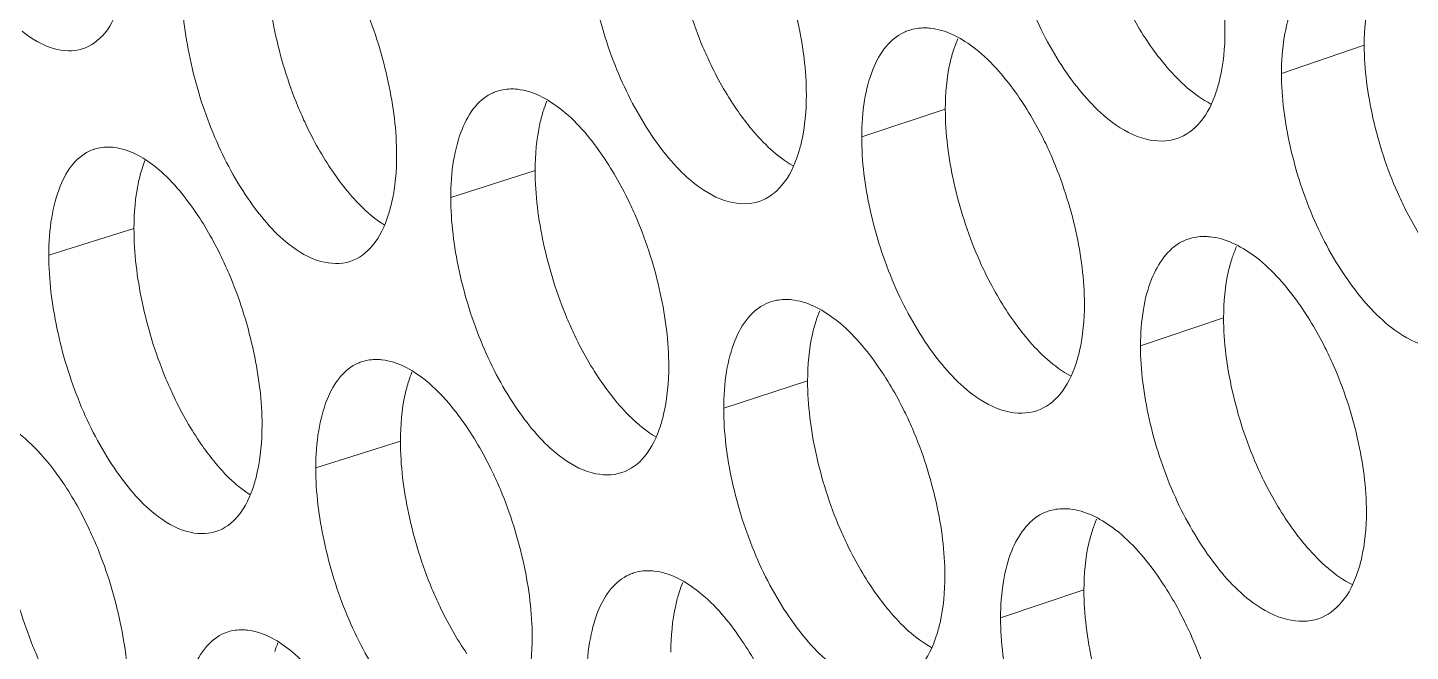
# Model space of a CAD drawing. Header units: millimetres. Extents: x 1177 to 4147, y 93 to 2194.
# Drawn here: x 2502.7 to 2517.18, y 757.22 to 763.75 of the extents above; entities that cross this region are included whole.
import ezdxf

# ---------------------------------------------------------------- set-up
doc = ezdxf.new("R2010")
doc.units = ezdxf.units.MM
doc.header["$LTSCALE"] = 0.1
doc.layers.get('0').update_dxf_attribs({"lineweight": 13})
doc.layers.add('标注', color=251, linetype='Continuous', lineweight=9)

# ---------------------------------------------------------------- blocks, each defined once
blk = doc.blocks.new('02')
at = {"layer": '标注'}
for p, q in [((4364.411, 682.072), (4363.172, 681.65)), ((4358.144, 681.114), (4356.893, 680.701)), ((4358.144, 681.114), (4356.893, 680.701)), ((4352.008, 680.2), (4350.746, 679.795)), ((4346.007, 679.329), (4344.733, 678.933)), ((4362.307, 677.998), (4361.064, 677.579)), ((4362.307, 677.998), (4361.064, 677.579)), ((4356.084, 677.055), (4354.829, 676.644)), ((4349.993, 676.155), (4348.726, 675.753)), ((4360.218, 673.929), (4358.971, 673.512))]:
    blk.add_line(p, q, dxfattribs=at)
for centre, radius, start, end in [((4357.817, 681.639), 0.689, 108.3587, 115.3644), ((4357.817, 681.639), 0.689, 108.3587, 115.3644), ((4351.646, 680.756), 0.661, 107.8363, 113.7), ((4353.87, 680.537), 1.825, 157.5283, 162.138), ((4345.609, 679.915), 0.633, 107.3212, 111.9576), ((4347.904, 679.664), 1.862, 158.5276, 162.4554), ((4362.005, 678.502), 0.708, 108.7111, 116.4326), ((4362.005, 678.502), 0.708, 108.7111, 116.4326), ((4355.745, 677.59), 0.68, 108.1838, 114.818), ((4349.619, 676.721), 0.651, 107.6638, 113.1281), ((4351.866, 676.491), 1.837, 157.8589, 162.2429), ((4359.904, 674.443), 0.699, 108.5345, 115.9025), ((4353.688, 673.545), 0.67, 108.0096, 114.2633), ((4355.89, 673.338), 1.814, 157.2003, 162.034), ((4347.607, 672.691), 0.642, 107.4921, 112.5473), ((4349.877, 672.45), 1.849, 158.192, 162.3487)]:
    blk.add_arc(centre, radius, start, end, dxfattribs=at)
for points, knots in [([(4358.971, 684.762), (4358.971, 684.396), (4359.072, 683.64), (4359.418, 682.563), (4359.938, 681.623), (4360.395, 681.102), (4360.644, 680.917)], [0, 0, 0, 0, 0.254863, 0.526363, 0.783591, 1, 1, 1, 1]), ([(4362.327, 682.271), (4362.327, 682.636), (4362.225, 683.392), (4361.99, 684.114), (4361.834, 684.471)], [0, 0, 0, 0, 0.484127, 1, 1, 1, 1]), ([(4354.039, 684.25), (4354.039, 683.884), (4354.138, 683.128), (4354.365, 682.403), (4354.517, 682.044)], [0, 0, 0, 0, 0.484416, 1, 1, 1, 1]), ([(4354.039, 684.25), (4354.039, 683.884), (4354.138, 683.128), (4354.365, 682.403), (4354.517, 682.044)], [0, 0, 0, 0, 0.484416, 1, 1, 1, 1]), ([(4352.78, 683.842), (4352.78, 683.476), (4352.879, 682.72), (4353.217, 681.642), (4353.725, 680.698), (4354.173, 680.173), (4354.418, 679.985)], [0, 0, 0, 0, 0.255445, 0.527438, 0.784592, 1, 1, 1, 1]), ([(4352.78, 683.842), (4352.78, 683.476), (4352.879, 682.72), (4353.217, 681.642), (4353.725, 680.698), (4354.173, 680.173), (4354.418, 679.985)], [0, 0, 0, 0, 0.255445, 0.527438, 0.784592, 1, 1, 1, 1]), ([(4356.065, 681.327), (4356.065, 681.693), (4355.965, 682.449), (4355.735, 683.173), (4355.582, 683.531)], [0, 0, 0, 0, 0.484243, 1, 1, 1, 1]), ([(4356.065, 681.327), (4356.065, 681.693), (4355.965, 682.449), (4355.735, 683.173), (4355.582, 683.531)], [0, 0, 0, 0, 0.484243, 1, 1, 1, 1]), ([(4347.992, 683.365), (4347.992, 682.998), (4348.089, 682.242), (4348.311, 681.515), (4348.46, 681.155)], [0, 0, 0, 0, 0.484532, 1, 1, 1, 1]), ([(4363.795, 683.206), (4363.579, 683.096), (4363.334, 682.727), (4363.197, 682.17), (4363.172, 681.83), (4363.172, 681.65)], [0, 0, 0, 0, 0.417976, 0.688317, 1, 1, 1, 1]), ([(4346.722, 682.966), (4346.722, 682.599), (4346.819, 681.843), (4347.149, 680.763), (4347.646, 679.816), (4348.084, 679.287), (4348.324, 679.097)], [0, 0, 0, 0, 0.256026, 0.528509, 0.78559, 1, 1, 1, 1]), ([(4360.707, 682.976), (4360.745, 682.888), (4360.901, 682.553), (4361.09, 682.233), (4361.249, 682.011)], [0, 0, 0, 0, 0.2597, 1, 1, 1, 1]), ([(4364.542, 682.971), (4364.52, 682.906), (4364.438, 682.613), (4364.411, 682.307), (4364.411, 682.072)], [0, 0, 0, 0, 0.22714, 1, 1, 1, 1]), ([(4345.235, 682.015), (4345.365, 682.056), (4345.625, 682.256), (4345.75, 682.544), (4345.802, 682.707)], [0, 0, 0, 0, 0.444646, 1, 1, 1, 1]), ([(4349.936, 680.428), (4349.936, 680.794), (4349.838, 681.55), (4349.614, 682.275), (4349.463, 682.635)], [0, 0, 0, 0, 0.48436, 1, 1, 1, 1]), ([(4344.336, 682.279), (4344.475, 682.167), (4344.755, 681.992), (4345.098, 681.973), (4345.235, 682.015)], [0, 0, 0, 0, 0.555309, 1, 1, 1, 1]), ([(4357.522, 682.262), (4357.42, 682.213), (4357.225, 682.049), (4357.034, 681.688), (4356.916, 681.226), (4356.893, 680.884), (4356.893, 680.701)], [0, 0, 0, 0, 0.192296, 0.418401, 0.687759, 1, 1, 1, 1]), ([(4357.522, 682.262), (4357.42, 682.213), (4357.225, 682.049), (4357.034, 681.688), (4356.916, 681.226), (4356.893, 680.884), (4356.893, 680.701)], [0, 0, 0, 0, 0.192296, 0.418401, 0.687759, 1, 1, 1, 1]), ([(4357.918, 682.325), (4357.89, 682.328), (4357.784, 682.334), (4357.675, 682.318), (4357.6, 682.293)], [0, 0, 0, 0, 0.258817, 1, 1, 1, 1]), ([(4357.918, 682.325), (4357.89, 682.328), (4357.784, 682.334), (4357.675, 682.318), (4357.6, 682.293)], [0, 0, 0, 0, 0.258817, 1, 1, 1, 1]), ([(4359.192, 681.369), (4359.011, 681.621), (4358.656, 682.037), (4358.148, 682.301), (4357.918, 682.325)], [0, 0, 0, 0, 0.572892, 1, 1, 1, 1]), ([(4359.192, 681.369), (4359.011, 681.621), (4358.656, 682.037), (4358.148, 682.301), (4357.918, 682.325)], [0, 0, 0, 0, 0.572892, 1, 1, 1, 1]), ([(4362.197, 681.373), (4362.219, 681.438), (4362.3, 681.731), (4362.327, 682.036), (4362.327, 682.271)], [0, 0, 0, 0, 0.227075, 1, 1, 1, 1]), ([(4354.517, 682.044), (4354.554, 681.956), (4354.707, 681.62), (4354.891, 681.299), (4355.048, 681.075)], [0, 0, 0, 0, 0.259967, 1, 1, 1, 1]), ([(4354.517, 682.044), (4354.554, 681.956), (4354.707, 681.62), (4354.891, 681.299), (4355.048, 681.075)], [0, 0, 0, 0, 0.259967, 1, 1, 1, 1]), ([(4358.272, 682.012), (4358.25, 681.947), (4358.17, 681.654), (4358.144, 681.349), (4358.144, 681.114)], [0, 0, 0, 0, 0.226721, 1, 1, 1, 1]), ([(4358.272, 682.012), (4358.25, 681.947), (4358.17, 681.654), (4358.144, 681.349), (4358.144, 681.114)], [0, 0, 0, 0, 0.226721, 1, 1, 1, 1]), ([(4361.249, 682.011), (4361.316, 681.92), (4361.561, 681.606), (4361.863, 681.324), (4362.117, 681.192)], [0, 0, 0, 0, 0.282942, 1, 1, 1, 1]), ([(4364.411, 682.072), (4364.411, 681.706), (4364.514, 680.951), (4364.749, 680.228), (4364.907, 679.872)], [0, 0, 0, 0, 0.484224, 1, 1, 1, 1]), ([(4363.172, 681.65), (4363.172, 681.284), (4363.275, 680.528), (4363.626, 679.452), (4364.153, 678.514), (4364.616, 677.996), (4364.869, 677.812)], [0, 0, 0, 0, 0.254475, 0.525644, 0.782923, 1, 1, 1, 1]), ([(4351.381, 681.361), (4351.278, 681.316), (4351.081, 681.155), (4350.888, 680.793), (4350.769, 680.327), (4350.746, 679.981), (4350.746, 679.795)], [0, 0, 0, 0, 0.1898, 0.414696, 0.684955, 1, 1, 1, 1]), ([(4351.749, 681.412), (4351.723, 681.415), (4351.62, 681.422), (4351.516, 681.408), (4351.444, 681.385)], [0, 0, 0, 0, 0.258928, 1, 1, 1, 1]), ([(4352.996, 680.448), (4352.819, 680.701), (4352.475, 681.116), (4351.975, 681.386), (4351.749, 681.412)], [0, 0, 0, 0, 0.575082, 1, 1, 1, 1]), ([(4359.735, 680.403), (4359.697, 680.491), (4359.541, 680.826), (4359.352, 681.147), (4359.192, 681.369)], [0, 0, 0, 0, 0.259679, 1, 1, 1, 1]), ([(4359.735, 680.403), (4359.697, 680.491), (4359.541, 680.826), (4359.352, 681.147), (4359.192, 681.369)], [0, 0, 0, 0, 0.259679, 1, 1, 1, 1]), ([(4361.612, 680.676), (4361.746, 680.721), (4362.008, 680.921), (4362.143, 681.211), (4362.197, 681.373)], [0, 0, 0, 0, 0.451858, 1, 1, 1, 1]), ([(4348.46, 681.155), (4348.496, 681.067), (4348.645, 680.73), (4348.826, 680.408), (4348.98, 680.183)], [0, 0, 0, 0, 0.260232, 1, 1, 1, 1]), ([(4355.938, 680.431), (4355.959, 680.496), (4356.039, 680.788), (4356.065, 681.093), (4356.065, 681.327)], [0, 0, 0, 0, 0.226657, 1, 1, 1, 1]), ([(4355.938, 680.431), (4355.959, 680.496), (4356.039, 680.788), (4356.065, 681.093), (4356.065, 681.327)], [0, 0, 0, 0, 0.226657, 1, 1, 1, 1]), ([(4352.133, 681.097), (4352.112, 681.032), (4352.034, 680.739), (4352.008, 680.434), (4352.008, 680.2)], [0, 0, 0, 0, 0.226307, 1, 1, 1, 1]), ([(4355.048, 681.075), (4355.111, 680.986), (4355.343, 680.681), (4355.627, 680.404), (4355.867, 680.267)], [0, 0, 0, 0, 0.282202, 1, 1, 1, 1]), ([(4355.048, 681.075), (4355.111, 680.986), (4355.343, 680.681), (4355.627, 680.404), (4355.867, 680.267)], [0, 0, 0, 0, 0.282202, 1, 1, 1, 1]), ([(4358.144, 681.114), (4358.144, 680.748), (4358.244, 679.993), (4358.474, 679.269), (4358.629, 678.911)], [0, 0, 0, 0, 0.484339, 1, 1, 1, 1]), ([(4358.144, 681.114), (4358.144, 680.748), (4358.244, 679.993), (4358.474, 679.269), (4358.629, 678.911)], [0, 0, 0, 0, 0.484339, 1, 1, 1, 1]), ([(4360.644, 680.917), (4360.796, 680.804), (4361.102, 680.632), (4361.467, 680.627), (4361.612, 680.676)], [0, 0, 0, 0, 0.550741, 1, 1, 1, 1]), ([(4345.714, 680.543), (4345.689, 680.546), (4345.59, 680.554), (4345.49, 680.541), (4345.421, 680.519)], [0, 0, 0, 0, 0.259055, 1, 1, 1, 1]), ([(4346.933, 679.57), (4346.761, 679.823), (4346.426, 680.239), (4345.936, 680.515), (4345.714, 680.543)], [0, 0, 0, 0, 0.577332, 1, 1, 1, 1]), ([(4356.893, 680.701), (4356.893, 680.335), (4356.993, 679.579), (4357.336, 678.501), (4357.852, 677.559), (4358.306, 677.037), (4358.554, 676.851)], [0, 0, 0, 0, 0.255058, 0.526721, 0.783925, 1, 1, 1, 1]), ([(4356.893, 680.701), (4356.893, 680.335), (4356.993, 679.579), (4357.336, 678.501), (4357.852, 677.559), (4358.306, 677.037), (4358.554, 676.851)], [0, 0, 0, 0, 0.255058, 0.526721, 0.783925, 1, 1, 1, 1]), ([(4345.373, 680.502), (4345.27, 680.46), (4345.069, 680.304), (4344.876, 679.941), (4344.756, 679.472), (4344.733, 679.121), (4344.733, 678.933)], [0, 0, 0, 0, 0.187225, 0.410841, 0.682034, 1, 1, 1, 1]), ([(4349.811, 679.532), (4349.832, 679.597), (4349.911, 679.889), (4349.936, 680.194), (4349.936, 680.428)], [0, 0, 0, 0, 0.226242, 1, 1, 1, 1]), ([(4353.528, 679.478), (4353.49, 679.566), (4353.338, 679.902), (4353.153, 680.224), (4352.996, 680.448)], [0, 0, 0, 0, 0.259945, 1, 1, 1, 1]), ([(4355.359, 679.736), (4355.492, 679.779), (4355.754, 679.979), (4355.884, 680.269), (4355.938, 680.431)], [0, 0, 0, 0, 0.449251, 1, 1, 1, 1]), ([(4355.359, 679.736), (4355.492, 679.779), (4355.754, 679.979), (4355.884, 680.269), (4355.938, 680.431)], [0, 0, 0, 0, 0.449251, 1, 1, 1, 1]), ([(4360.225, 678.201), (4360.225, 678.567), (4360.123, 679.322), (4359.891, 680.046), (4359.735, 680.403)], [0, 0, 0, 0, 0.484165, 1, 1, 1, 1]), ([(4360.225, 678.201), (4360.225, 678.567), (4360.123, 679.322), (4359.891, 680.046), (4359.735, 680.403)], [0, 0, 0, 0, 0.484165, 1, 1, 1, 1]), ([(4346.129, 680.225), (4346.108, 680.16), (4346.031, 679.867), (4346.007, 679.563), (4346.007, 679.329)], [0, 0, 0, 0, 0.225897, 1, 1, 1, 1]), ([(4348.98, 680.183), (4349.038, 680.097), (4349.258, 679.799), (4349.523, 679.528), (4349.749, 679.387)], [0, 0, 0, 0, 0.281347, 1, 1, 1, 1]), ([(4352.008, 680.2), (4352.008, 679.834), (4352.107, 679.078), (4352.332, 678.352), (4352.483, 677.993)], [0, 0, 0, 0, 0.484455, 1, 1, 1, 1]), ([(4354.418, 679.985), (4354.565, 679.873), (4354.861, 679.699), (4355.217, 679.689), (4355.359, 679.736)], [0, 0, 0, 0, 0.552376, 1, 1, 1, 1]), ([(4354.418, 679.985), (4354.565, 679.873), (4354.861, 679.699), (4355.217, 679.689), (4355.359, 679.736)], [0, 0, 0, 0, 0.552376, 1, 1, 1, 1]), ([(4350.746, 679.795), (4350.746, 679.429), (4350.844, 678.673), (4351.18, 677.594), (4351.684, 676.649), (4352.128, 676.123), (4352.372, 675.934)], [0, 0, 0, 0, 0.255639, 0.527795, 0.784925, 1, 1, 1, 1]), ([(4364.907, 679.872), (4364.945, 679.784), (4365.103, 679.45), (4365.295, 679.131), (4365.457, 678.91)], [0, 0, 0, 0, 0.259522, 1, 1, 1, 1]), ([(4347.454, 678.596), (4347.417, 678.684), (4347.268, 679.021), (4347.087, 679.345), (4346.933, 679.57)], [0, 0, 0, 0, 0.260211, 1, 1, 1, 1]), ([(4349.24, 678.839), (4349.371, 678.881), (4349.632, 679.081), (4349.759, 679.37), (4349.811, 679.532)], [0, 0, 0, 0, 0.446528, 1, 1, 1, 1]), ([(4354.007, 677.273), (4354.007, 677.639), (4353.908, 678.394), (4353.68, 679.119), (4353.528, 679.478)], [0, 0, 0, 0, 0.484282, 1, 1, 1, 1]), ([(4346.007, 679.329), (4346.007, 678.962), (4346.102, 678.206), (4346.323, 677.479), (4346.471, 677.118)], [0, 0, 0, 0, 0.484571, 1, 1, 1, 1]), ([(4348.324, 679.097), (4348.466, 678.985), (4348.753, 678.81), (4349.101, 678.795), (4349.24, 678.839)], [0, 0, 0, 0, 0.554103, 1, 1, 1, 1]), ([(4361.689, 679.136), (4361.473, 679.029), (4361.227, 678.659), (4361.089, 678.101), (4361.064, 677.76), (4361.064, 677.579)], [0, 0, 0, 0, 0.41671, 0.687379, 1, 1, 1, 1]), ([(4361.689, 679.136), (4361.473, 679.029), (4361.227, 678.659), (4361.089, 678.101), (4361.064, 677.76), (4361.064, 677.579)], [0, 0, 0, 0, 0.41671, 0.687379, 1, 1, 1, 1]), ([(4362.104, 679.207), (4362.076, 679.21), (4361.966, 679.216), (4361.855, 679.199), (4361.778, 679.173)], [0, 0, 0, 0, 0.258751, 1, 1, 1, 1]), ([(4362.104, 679.207), (4362.076, 679.21), (4361.966, 679.216), (4361.855, 679.199), (4361.778, 679.173)], [0, 0, 0, 0, 0.258751, 1, 1, 1, 1]), ([(4363.396, 678.258), (4363.212, 678.51), (4362.851, 678.924), (4362.336, 679.185), (4362.104, 679.207)], [0, 0, 0, 0, 0.571465, 1, 1, 1, 1]), ([(4363.396, 678.258), (4363.212, 678.51), (4362.851, 678.924), (4362.336, 679.185), (4362.104, 679.207)], [0, 0, 0, 0, 0.571465, 1, 1, 1, 1]), ([(4344.733, 678.933), (4344.733, 678.567), (4344.829, 677.81), (4345.156, 676.729), (4345.649, 675.782), (4346.084, 675.252), (4346.323, 675.061)], [0, 0, 0, 0, 0.256219, 0.528865, 0.785923, 1, 1, 1, 1]), ([(4358.629, 678.911), (4358.667, 678.823), (4358.821, 678.487), (4359.009, 678.167), (4359.168, 677.944)], [0, 0, 0, 0, 0.259789, 1, 1, 1, 1]), ([(4358.629, 678.911), (4358.667, 678.823), (4358.821, 678.487), (4359.009, 678.167), (4359.168, 677.944)], [0, 0, 0, 0, 0.259789, 1, 1, 1, 1]), ([(4362.437, 678.896), (4362.415, 678.831), (4362.334, 678.538), (4362.307, 678.233), (4362.307, 677.998)], [0, 0, 0, 0, 0.227, 1, 1, 1, 1]), ([(4362.437, 678.896), (4362.415, 678.831), (4362.334, 678.538), (4362.307, 678.233), (4362.307, 677.998)], [0, 0, 0, 0, 0.227, 1, 1, 1, 1]), ([(4347.923, 676.388), (4347.923, 676.754), (4347.825, 677.509), (4347.603, 678.236), (4347.454, 678.596)], [0, 0, 0, 0, 0.484398, 1, 1, 1, 1]), ([(4355.847, 678.266), (4355.82, 678.269), (4355.714, 678.275), (4355.608, 678.26), (4355.533, 678.236)], [0, 0, 0, 0, 0.258853, 1, 1, 1, 1]), ([(4357.112, 677.307), (4356.932, 677.56), (4356.581, 677.975), (4356.076, 678.241), (4355.847, 678.266)], [0, 0, 0, 0, 0.573616, 1, 1, 1, 1]), ([(4363.947, 677.294), (4363.908, 677.382), (4363.749, 677.717), (4363.558, 678.037), (4363.396, 678.258)], [0, 0, 0, 0, 0.2595, 1, 1, 1, 1]), ([(4363.947, 677.294), (4363.908, 677.382), (4363.749, 677.717), (4363.558, 678.037), (4363.396, 678.258)], [0, 0, 0, 0, 0.2595, 1, 1, 1, 1]), ([(4355.46, 678.207), (4355.358, 678.159), (4355.162, 677.996), (4354.971, 677.635), (4354.852, 677.171), (4354.829, 676.828), (4354.829, 676.644)], [0, 0, 0, 0, 0.191473, 0.417182, 0.686837, 1, 1, 1, 1]), ([(4360.096, 677.304), (4360.118, 677.369), (4360.198, 677.662), (4360.225, 677.967), (4360.225, 678.201)], [0, 0, 0, 0, 0.226935, 1, 1, 1, 1]), ([(4360.096, 677.304), (4360.118, 677.369), (4360.198, 677.662), (4360.225, 677.967), (4360.225, 678.201)], [0, 0, 0, 0, 0.226935, 1, 1, 1, 1]), ([(4352.483, 677.993), (4352.52, 677.905), (4352.671, 677.569), (4352.855, 677.247), (4353.01, 677.023)], [0, 0, 0, 0, 0.260055, 1, 1, 1, 1]), ([(4356.211, 677.952), (4356.189, 677.887), (4356.11, 677.594), (4356.084, 677.289), (4356.084, 677.055)], [0, 0, 0, 0, 0.226582, 1, 1, 1, 1]), ([(4359.168, 677.944), (4359.233, 677.854), (4359.473, 677.542), (4359.769, 677.262), (4360.019, 677.128)], [0, 0, 0, 0, 0.282708, 1, 1, 1, 1]), ([(4359.168, 677.944), (4359.233, 677.854), (4359.473, 677.542), (4359.769, 677.262), (4360.019, 677.128)], [0, 0, 0, 0, 0.282708, 1, 1, 1, 1]), ([(4362.307, 677.998), (4362.307, 677.632), (4362.409, 676.877), (4362.643, 676.154), (4362.799, 675.797)], [0, 0, 0, 0, 0.484262, 1, 1, 1, 1]), ([(4362.307, 677.998), (4362.307, 677.632), (4362.409, 676.877), (4362.643, 676.154), (4362.799, 675.797)], [0, 0, 0, 0, 0.484262, 1, 1, 1, 1]), ([(4364.869, 677.812), (4365.023, 677.7), (4365.337, 677.528), (4365.706, 677.526), (4365.854, 677.577)], [0, 0, 0, 0, 0.549699, 1, 1, 1, 1]), ([(4361.064, 677.579), (4361.064, 677.213), (4361.166, 676.457), (4361.515, 675.38), (4362.038, 674.441), (4362.498, 673.921), (4362.749, 673.737)], [0, 0, 0, 0, 0.254669, 0.526003, 0.783257, 1, 1, 1, 1]), ([(4361.064, 677.579), (4361.064, 677.213), (4361.166, 676.457), (4361.515, 675.38), (4362.038, 674.441), (4362.498, 673.921), (4362.749, 673.737)], [0, 0, 0, 0, 0.254669, 0.526003, 0.783257, 1, 1, 1, 1]), ([(4349.363, 677.32), (4349.26, 677.276), (4349.062, 677.116), (4348.869, 676.755), (4348.75, 676.287), (4348.726, 675.94), (4348.726, 675.753)], [0, 0, 0, 0, 0.188951, 0.413428, 0.683995, 1, 1, 1, 1]), ([(4349.722, 677.368), (4349.696, 677.371), (4349.595, 677.378), (4349.493, 677.364), (4349.421, 677.342)], [0, 0, 0, 0, 0.258969, 1, 1, 1, 1]), ([(4350.96, 676.401), (4350.785, 676.653), (4350.444, 677.069), (4349.948, 677.341), (4349.722, 677.368)], [0, 0, 0, 0, 0.575826, 1, 1, 1, 1]), ([(4353.881, 676.376), (4353.902, 676.441), (4353.981, 676.734), (4354.007, 677.039), (4354.007, 677.273)], [0, 0, 0, 0, 0.226518, 1, 1, 1, 1]), ([(4357.651, 676.34), (4357.613, 676.428), (4357.458, 676.763), (4357.271, 677.084), (4357.112, 677.307)], [0, 0, 0, 0, 0.259768, 1, 1, 1, 1]), ([(4359.513, 676.607), (4359.646, 676.652), (4359.909, 676.852), (4360.042, 677.142), (4360.096, 677.304)], [0, 0, 0, 0, 0.451001, 1, 1, 1, 1]), ([(4359.513, 676.607), (4359.646, 676.652), (4359.909, 676.852), (4360.042, 677.142), (4360.096, 677.304)], [0, 0, 0, 0, 0.451001, 1, 1, 1, 1]), ([(4364.444, 675.095), (4364.444, 675.461), (4364.34, 676.216), (4364.104, 676.938), (4363.947, 677.294)], [0, 0, 0, 0, 0.484088, 1, 1, 1, 1]), ([(4364.444, 675.095), (4364.444, 675.461), (4364.34, 676.216), (4364.104, 676.938), (4363.947, 677.294)], [0, 0, 0, 0, 0.484088, 1, 1, 1, 1]), ([(4346.471, 677.118), (4346.507, 677.03), (4346.655, 676.693), (4346.834, 676.37), (4346.987, 676.145)], [0, 0, 0, 0, 0.26032, 1, 1, 1, 1]), ([(4350.117, 677.052), (4350.096, 676.986), (4350.018, 676.694), (4349.993, 676.389), (4349.993, 676.155)], [0, 0, 0, 0, 0.226169, 1, 1, 1, 1]), ([(4353.01, 677.023), (4353.072, 676.935), (4353.3, 676.632), (4353.577, 676.357), (4353.813, 676.218)], [0, 0, 0, 0, 0.28193, 1, 1, 1, 1]), ([(4356.084, 677.055), (4356.084, 676.689), (4356.183, 675.933), (4356.412, 675.208), (4356.565, 674.85)], [0, 0, 0, 0, 0.484378, 1, 1, 1, 1]), ([(4358.554, 676.851), (4358.704, 676.739), (4359.007, 676.566), (4359.369, 676.559), (4359.513, 676.607)], [0, 0, 0, 0, 0.551276, 1, 1, 1, 1]), ([(4358.554, 676.851), (4358.704, 676.739), (4359.007, 676.566), (4359.369, 676.559), (4359.513, 676.607)], [0, 0, 0, 0, 0.551276, 1, 1, 1, 1]), ([(4354.829, 676.644), (4354.829, 676.278), (4354.929, 675.522), (4355.269, 674.444), (4355.781, 673.501), (4356.232, 672.978), (4356.479, 672.791)], [0, 0, 0, 0, 0.255252, 0.52708, 0.784259, 1, 1, 1, 1]), ([(4344.942, 675.537), (4344.829, 675.705), (4344.599, 676.002), (4344.213, 676.343), (4343.82, 676.526), (4343.554, 676.524), (4343.443, 676.49)], [0, 0, 0, 0, 0.323685, 0.595295, 0.814917, 1, 1, 1, 1]), ([(4347.799, 675.492), (4347.82, 675.557), (4347.897, 675.849), (4347.923, 676.154), (4347.923, 676.388)], [0, 0, 0, 0, 0.226105, 1, 1, 1, 1]), ([(4351.488, 675.429), (4351.451, 675.517), (4351.299, 675.854), (4351.116, 676.176), (4350.96, 676.401)], [0, 0, 0, 0, 0.260034, 1, 1, 1, 1]), ([(4353.305, 675.682), (4353.437, 675.725), (4353.698, 675.925), (4353.828, 676.214), (4353.881, 676.376)], [0, 0, 0, 0, 0.448356, 1, 1, 1, 1]), ([(4358.138, 674.137), (4358.138, 674.503), (4358.037, 675.258), (4357.806, 675.982), (4357.651, 676.34)], [0, 0, 0, 0, 0.484204, 1, 1, 1, 1]), ([(4346.987, 676.145), (4347.044, 676.06), (4347.259, 675.765), (4347.519, 675.496), (4347.74, 675.354)], [0, 0, 0, 0, 0.281036, 1, 1, 1, 1]), ([(4349.993, 676.155), (4349.993, 675.789), (4350.09, 675.033), (4350.314, 674.306), (4350.464, 673.947)], [0, 0, 0, 0, 0.484494, 1, 1, 1, 1]), ([(4348.726, 675.753), (4348.726, 675.387), (4348.824, 674.631), (4349.157, 673.551), (4349.657, 672.605), (4350.098, 672.078), (4350.341, 671.888)], [0, 0, 0, 0, 0.255833, 0.528153, 0.785258, 1, 1, 1, 1]), ([(4352.372, 675.934), (4352.517, 675.822), (4352.81, 675.648), (4353.164, 675.636), (4353.305, 675.682)], [0, 0, 0, 0, 0.552941, 1, 1, 1, 1]), ([(4362.799, 675.797), (4362.838, 675.709), (4362.995, 675.374), (4363.185, 675.054), (4363.346, 674.833)], [0, 0, 0, 0, 0.259611, 1, 1, 1, 1]), ([(4362.799, 675.797), (4362.838, 675.709), (4362.995, 675.374), (4363.185, 675.054), (4363.346, 674.833)], [0, 0, 0, 0, 0.259611, 1, 1, 1, 1]), ([(4345.459, 674.561), (4345.422, 674.65), (4345.274, 674.987), (4345.095, 675.311), (4344.942, 675.537)], [0, 0, 0, 0, 0.260299, 1, 1, 1, 1]), ([(4347.23, 674.8), (4347.361, 674.841), (4347.621, 675.041), (4347.747, 675.33), (4347.799, 675.492)], [0, 0, 0, 0, 0.445594, 1, 1, 1, 1]), ([(4351.964, 673.223), (4351.964, 673.589), (4351.866, 674.345), (4351.639, 675.07), (4351.488, 675.429)], [0, 0, 0, 0, 0.484321, 1, 1, 1, 1]), ([(4344.036, 675.298), (4344.036, 674.931), (4344.131, 674.175), (4344.35, 673.447), (4344.496, 673.086)], [0, 0, 0, 0, 0.48461, 1, 1, 1, 1]), ([(4360.004, 675.139), (4359.976, 675.142), (4359.867, 675.147), (4359.758, 675.131), (4359.681, 675.106)], [0, 0, 0, 0, 0.258783, 1, 1, 1, 1]), ([(4361.287, 674.186), (4361.104, 674.438), (4360.746, 674.853), (4360.235, 675.115), (4360.004, 675.139)], [0, 0, 0, 0, 0.572175, 1, 1, 1, 1]), ([(4346.323, 675.061), (4346.463, 674.949), (4346.747, 674.774), (4347.092, 674.756), (4347.23, 674.8)], [0, 0, 0, 0, 0.554701, 1, 1, 1, 1]), ([(4359.598, 675.072), (4359.381, 674.966), (4359.133, 674.596), (4358.996, 674.037), (4358.971, 673.694), (4358.971, 673.512)], [0, 0, 0, 0, 0.415426, 0.686428, 1, 1, 1, 1]), ([(4364.312, 674.197), (4364.334, 674.262), (4364.416, 674.555), (4364.444, 674.861), (4364.444, 675.095)], [0, 0, 0, 0, 0.227216, 1, 1, 1, 1]), ([(4364.312, 674.197), (4364.334, 674.262), (4364.416, 674.555), (4364.444, 674.861), (4364.444, 675.095)], [0, 0, 0, 0, 0.227216, 1, 1, 1, 1]), ([(4356.565, 674.85), (4356.603, 674.762), (4356.757, 674.426), (4356.943, 674.105), (4357.101, 673.882)], [0, 0, 0, 0, 0.259878, 1, 1, 1, 1]), ([(4360.347, 674.827), (4360.325, 674.762), (4360.245, 674.469), (4360.218, 674.163), (4360.218, 673.929)], [0, 0, 0, 0, 0.22686, 1, 1, 1, 1]), ([(4363.346, 674.833), (4363.413, 674.74), (4363.663, 674.424), (4363.971, 674.141), (4364.229, 674.01)], [0, 0, 0, 0, 0.283164, 1, 1, 1, 1]), ([(4363.346, 674.833), (4363.413, 674.74), (4363.663, 674.424), (4363.971, 674.141), (4364.229, 674.01)], [0, 0, 0, 0, 0.283164, 1, 1, 1, 1]), ([(4345.924, 672.352), (4345.924, 672.718), (4345.828, 673.474), (4345.607, 674.201), (4345.459, 674.561)], [0, 0, 0, 0, 0.484437, 1, 1, 1, 1]), ([(4353.413, 674.156), (4353.311, 674.11), (4353.114, 673.948), (4352.922, 673.587), (4352.804, 673.122), (4352.78, 672.777), (4352.78, 672.592)], [0, 0, 0, 0, 0.190641, 0.415947, 0.685903, 1, 1, 1, 1]), ([(4353.791, 674.212), (4353.764, 674.215), (4353.66, 674.221), (4353.554, 674.207), (4353.481, 674.183)], [0, 0, 0, 0, 0.25889, 1, 1, 1, 1]), ([(4355.047, 673.25), (4354.868, 673.503), (4354.52, 673.918), (4354.018, 674.186), (4353.791, 674.212)], [0, 0, 0, 0, 0.574346, 1, 1, 1, 1]), ([(4358.009, 673.24), (4358.031, 673.305), (4358.111, 673.597), (4358.138, 673.903), (4358.138, 674.137)], [0, 0, 0, 0, 0.226796, 1, 1, 1, 1]), ([(4361.834, 673.221), (4361.795, 673.309), (4361.638, 673.644), (4361.447, 673.964), (4361.287, 674.186)], [0, 0, 0, 0, 0.259589, 1, 1, 1, 1]), ([(4363.726, 673.499), (4363.86, 673.545), (4364.123, 673.745), (4364.258, 674.035), (4364.312, 674.197)], [0, 0, 0, 0, 0.452702, 1, 1, 1, 1]), ([(4363.726, 673.499), (4363.86, 673.545), (4364.123, 673.745), (4364.258, 674.035), (4364.312, 674.197)], [0, 0, 0, 0, 0.452702, 1, 1, 1, 1]), ([(4350.464, 673.947), (4350.501, 673.858), (4350.651, 673.522), (4350.833, 673.2), (4350.988, 672.976)], [0, 0, 0, 0, 0.260144, 1, 1, 1, 1]), ([(4354.165, 673.897), (4354.143, 673.832), (4354.065, 673.539), (4354.039, 673.234), (4354.039, 673)], [0, 0, 0, 0, 0.226444, 1, 1, 1, 1]), ([(4360.218, 673.929), (4360.218, 673.563), (4360.319, 672.807), (4360.551, 672.084), (4360.707, 671.726)], [0, 0, 0, 0, 0.484301, 1, 1, 1, 1]), ([(4357.101, 673.882), (4357.164, 673.793), (4357.401, 673.484), (4357.691, 673.205), (4357.935, 673.07)], [0, 0, 0, 0, 0.282461, 1, 1, 1, 1]), ([(4362.749, 673.737), (4362.902, 673.625), (4363.212, 673.453), (4363.579, 673.449), (4363.726, 673.499)], [0, 0, 0, 0, 0.550215, 1, 1, 1, 1]), ([(4362.749, 673.737), (4362.902, 673.625), (4363.212, 673.453), (4363.579, 673.449), (4363.726, 673.499)], [0, 0, 0, 0, 0.550215, 1, 1, 1, 1]), ([(4358.971, 673.512), (4358.971, 673.146), (4359.072, 672.39), (4359.418, 671.313), (4359.938, 670.373), (4360.395, 669.852), (4360.644, 669.667)], [0, 0, 0, 0, 0.254863, 0.526363, 0.783591, 1, 1, 1, 1]), ([(4347.36, 673.284), (4347.258, 673.241), (4347.058, 673.083), (4346.865, 672.721), (4346.746, 672.252), (4346.722, 671.903), (4346.722, 671.716)], [0, 0, 0, 0, 0.188092, 0.412143, 0.683021, 1, 1, 1, 1]), ([(4347.711, 673.328), (4347.685, 673.331), (4347.585, 673.338), (4347.484, 673.325), (4347.414, 673.303)], [0, 0, 0, 0, 0.259011, 1, 1, 1, 1]), ([(4348.939, 672.358), (4348.766, 672.611), (4348.428, 673.027), (4347.935, 673.301), (4347.711, 673.328)], [0, 0, 0, 0, 0.576575, 1, 1, 1, 1]), ([(4344.496, 673.086), (4344.532, 672.998), (4344.679, 672.661), (4344.857, 672.337), (4345.008, 672.111)], [0, 0, 0, 0, 0.260408, 1, 1, 1, 1]), ([(4351.839, 672.327), (4351.86, 672.392), (4351.939, 672.684), (4351.964, 672.989), (4351.964, 673.223)], [0, 0, 0, 0, 0.22638, 1, 1, 1, 1]), ([(4355.582, 672.281), (4355.544, 672.369), (4355.391, 672.705), (4355.204, 673.027), (4355.047, 673.25)], [0, 0, 0, 0, 0.259857, 1, 1, 1, 1]), ([(4357.429, 672.544), (4357.562, 672.588), (4357.824, 672.788), (4357.956, 673.078), (4358.009, 673.24)], [0, 0, 0, 0, 0.450132, 1, 1, 1, 1]), ([(4362.327, 671.021), (4362.327, 671.386), (4362.225, 672.142), (4361.99, 672.864), (4361.834, 673.221)], [0, 0, 0, 0, 0.484127, 1, 1, 1, 1])]:
    blk.add_open_spline(points, degree=3, knots=knots, dxfattribs=at)
for points in [[(4358.33, 682.166), (4358.308, 682.116), (4358.289, 682.064), (4358.272, 682.012)], [(4358.33, 682.166), (4358.308, 682.116), (4358.289, 682.064), (4358.272, 682.012)], [(4362.501, 679.061), (4362.477, 679.007), (4362.456, 678.952), (4362.437, 678.896)], [(4362.501, 679.061), (4362.477, 679.007), (4362.456, 678.952), (4362.437, 678.896)], [(4356.267, 678.101), (4356.246, 678.052), (4356.227, 678.003), (4356.211, 677.952)], [(4360.408, 674.986), (4360.385, 674.934), (4360.365, 674.881), (4360.347, 674.827)]]:
    blk.add_open_spline(points, degree=3, dxfattribs=at)

msp = doc.modelspace()

# ---------------------------------------------------------------- block references
at = {"xscale": 0.7, "yscale": 0.7, "zscale": 0.7}
msp.add_blockref('02', (-538.391, 286.112), dxfattribs=at)

doc.saveas('drawing.dxf')
